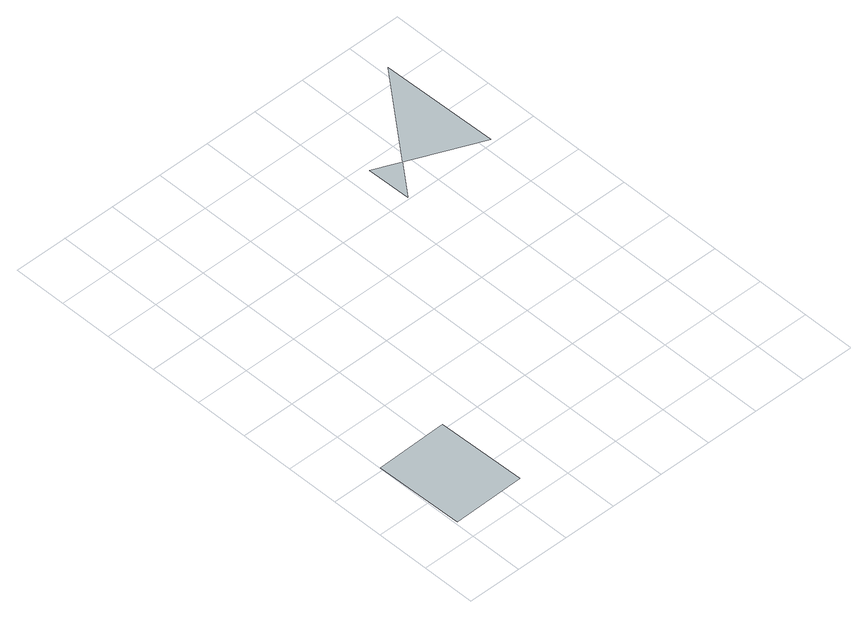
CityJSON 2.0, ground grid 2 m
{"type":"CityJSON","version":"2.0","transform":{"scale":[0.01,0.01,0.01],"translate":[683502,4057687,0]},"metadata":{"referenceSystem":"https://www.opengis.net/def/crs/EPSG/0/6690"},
"CityObjects":{
"object1":{"type":"GenericCityObject","attributes":{"function":"22","prefecture":"16","city":"16211"},"geometry":[{"type":"MultiSurface","lod":"1","boundaries":[[[0,1,2,3]]]}]},
"object2":{"type":"GenericCityObject","attributes":{"function":"21","prefecture":"16","city":"16211","areaClassification":"1"},"geometry":[{"type":"MultiSurface","lod":"1","boundaries":[[[4,5,6,7]]]}]}
},
"vertices":[
[277,85,0],[270,418,0],[2,412,0],[9,79,0],
[876,1375,0],[1237,1216,0],[1228,1660,0],[880,1208,0]
]}
